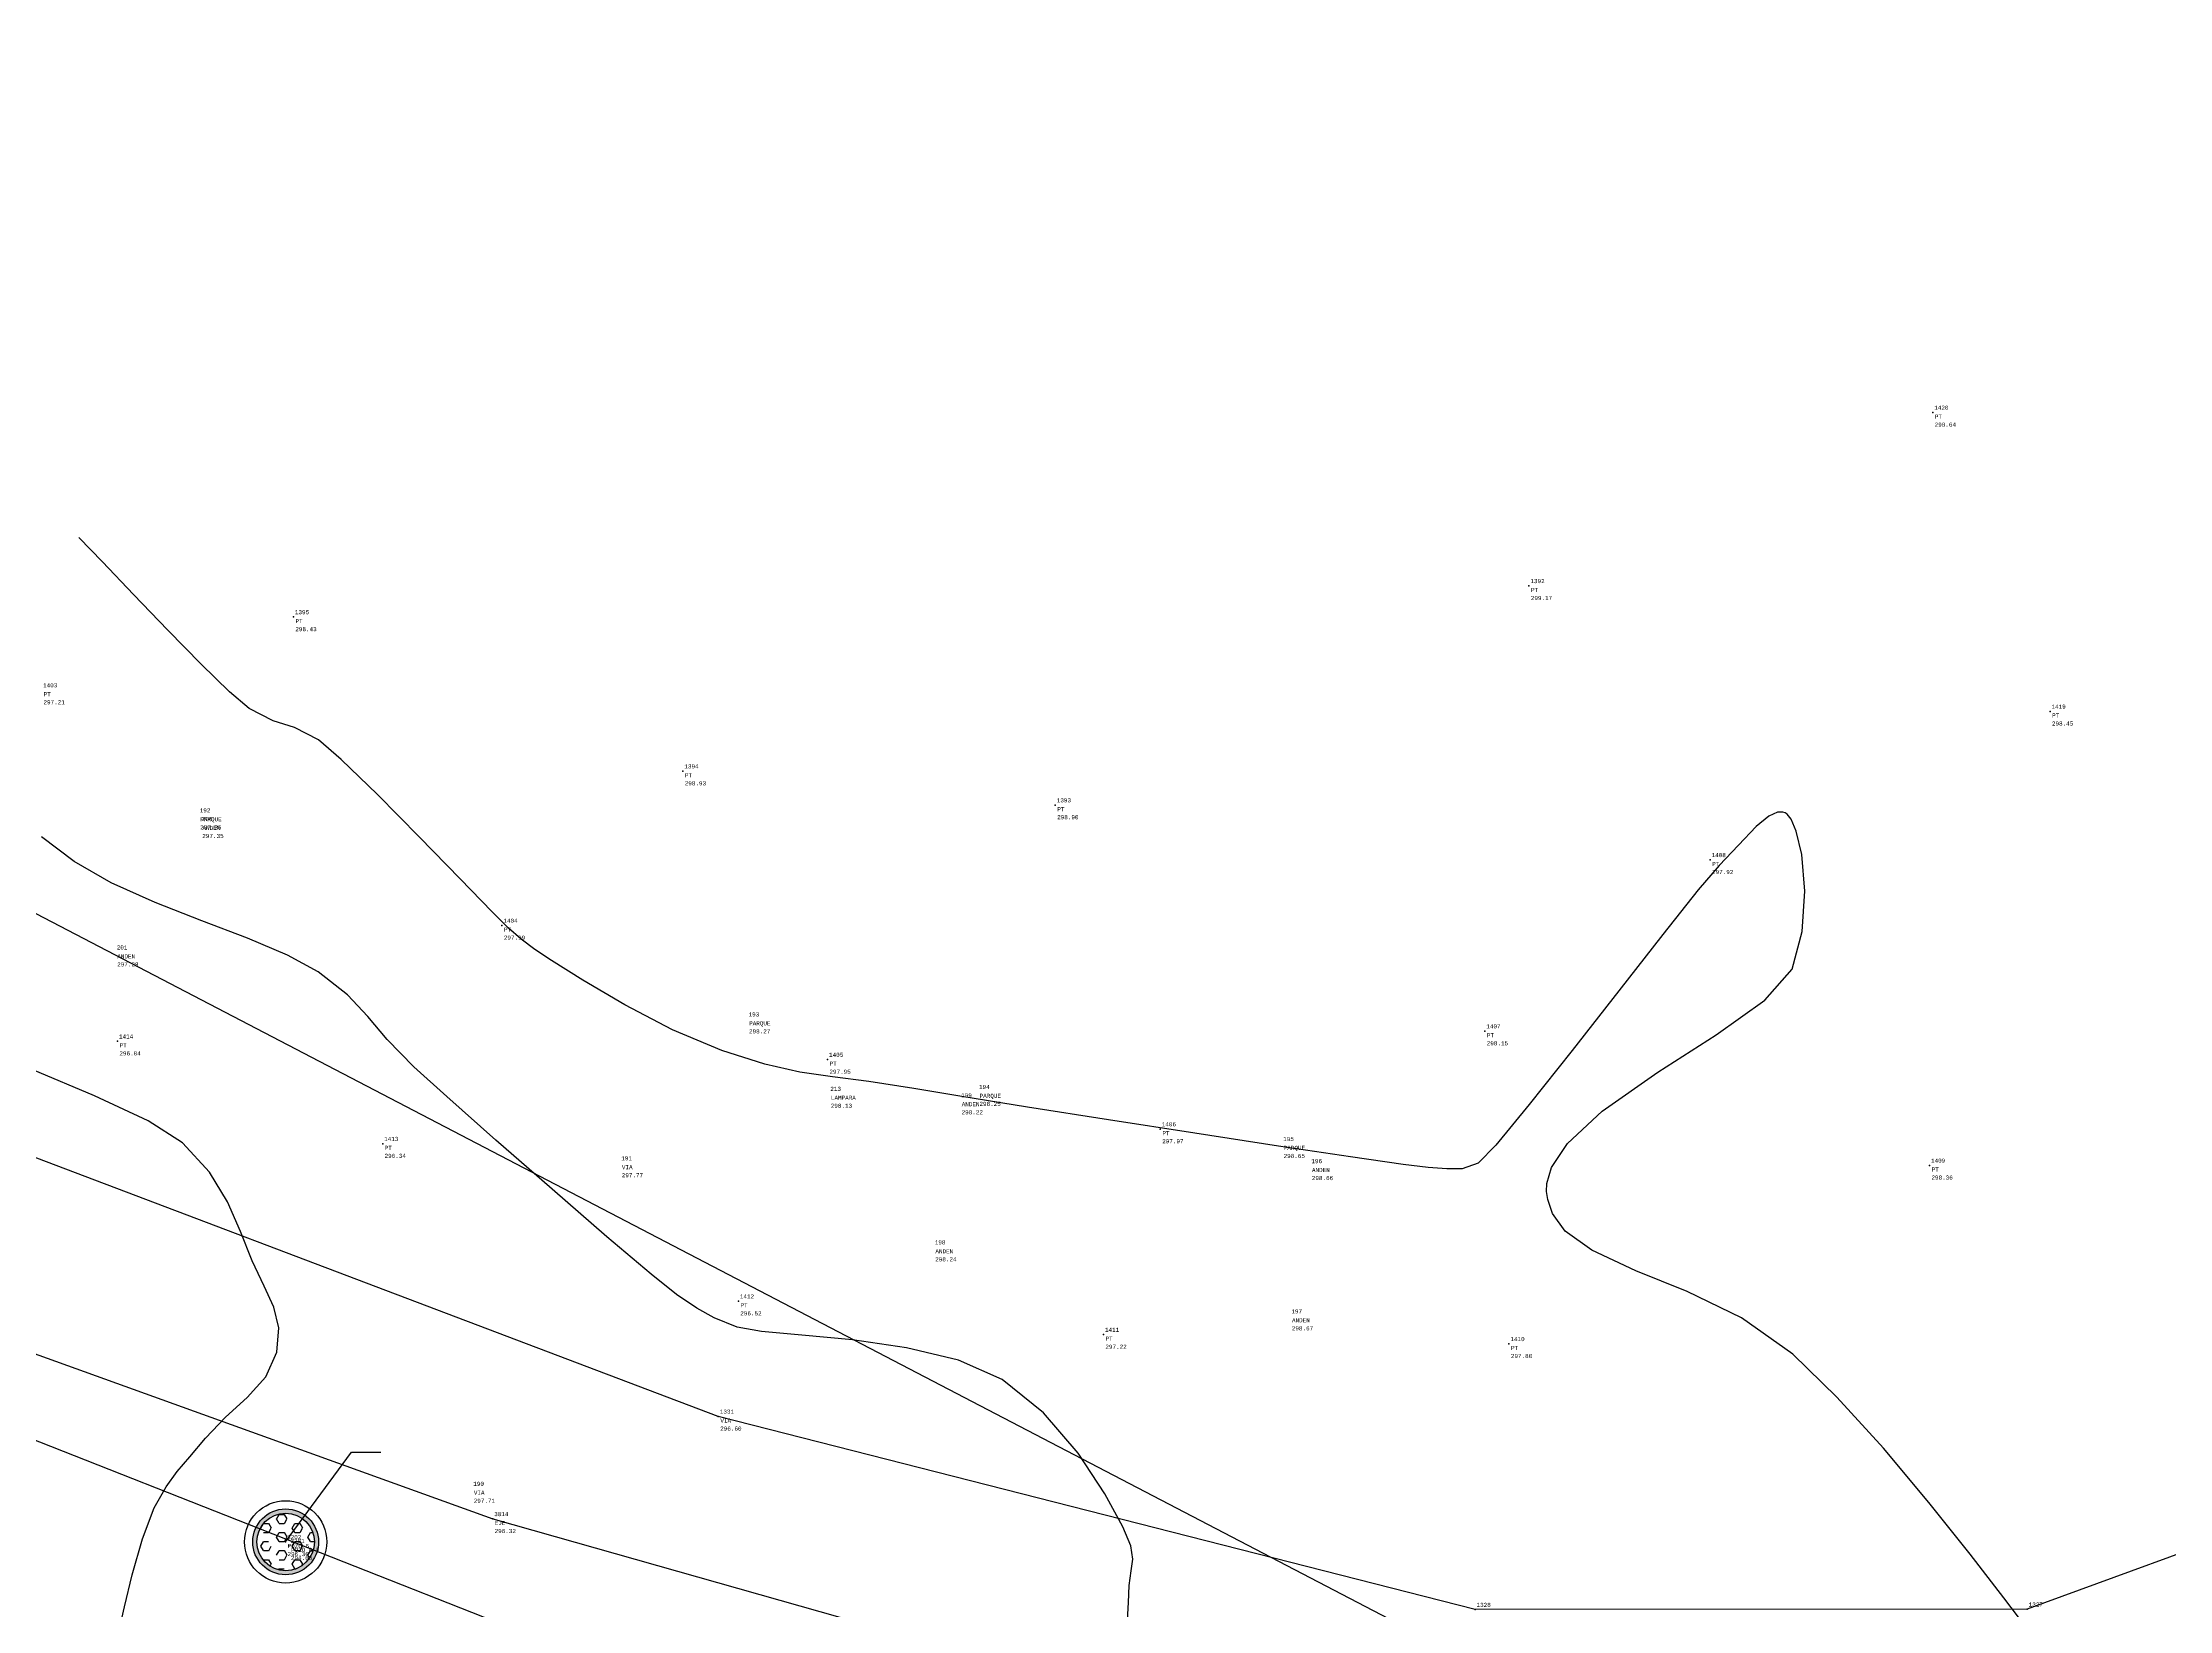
# Model space of a CAD drawing. Header units: metres. Extents: x 5050628 to 5051715, y 2427226 to 2427693.
# Drawn here: x 5051187.64 to 5051213.5, y 2427327.61 to 2427346.67 of the extents above; entities that cross this region are included whole.
import ezdxf
from ezdxf.enums import TextEntityAlignment as Align

# ---------------------------------------------------------------- set-up
doc = ezdxf.new("R2010")
doc.units = ezdxf.units.M
for name, color, linetype in [('1. Eje Vía', 7, 'Continuous'), ('C-TOPO-MINR-N', 11, 'Continuous'), ('CVL_PUNTO', 2, 'Continuous'), ('CVL_PUNTO_COR', 2, 'Continuous'), ('CVL_PUNTO_NUM', 2, 'Continuous'), ('POZO', 251, 'Continuous'), ('Red Baja Tension', 30, 'Continuous'), ('Texto', 7, 'Continuous'), ('Vía', 40, 'Continuous')]:
    doc.layers.add(name, color=color, linetype=linetype)
doc.styles.add('MONOTXT4', font='monotxt4.shx')

# ---------------------------------------------------------------- blocks, each defined once
blk = doc.blocks.new('POZO')
h = blk.add_hatch(color=251)
h.dxf.hatch_style = 1
h.paths.add_polyline_path([(0.4, 0, 1), (-0.4, 0, 1)])
h.paths.add_polyline_path([(-0.35, 0, -1), (0.35, 0, -1)], flags=16)
h = blk.add_hatch()
h.set_pattern_fill('HEX', color=252, scale=0.02)
h.set_pattern_definition([(0, (-1173315.06659, -1368270.07615), (0, 0.109985226308), [0.0635, -0.127]), (120, (-1173315.06659, -1368270.07615), (-0.095250000024, -0.054992613154), [0.0635, -0.127]), (60, (-1173315.00309, -1368270.07615), (-0.095250000024, 0.054992613154), [0.0635, -0.127])])
h.paths.add_polyline_path([(-0.35, 0, 1), (0.35, 0, 1)])
at = {"color": 252}
for radius in [0.5, 0.4, 0.35]:
    blk.add_circle((0, 0), radius, dxfattribs=at)

msp = doc.modelspace()

# ---------------------------------------------------------------- linework, layer by layer
at = {"layer": '1. Eje Vía', "elevation": 280.286, "flags": 128}
msp.add_lwpolyline([(5051150.408, 2427351.49), (5051156.419, 2427347.745), (5051162.94, 2427344.117), (5051168.499, 2427340.57), (5051174.934, 2427336.582), (5051180.79, 2427333.669), (5051186.752, 2427331.015), (5051193.116, 2427328.719), (5051199.337, 2427326.957), (5051205.345, 2427326.088), (5051211.607, 2427326.197), (5051217.738, 2427327.375), (5051223.659, 2427328.946), (5051229.273, 2427330.943), (5051235.148, 2427333.311), (5051239.975, 2427335.681), (5051248.21, 2427339.517), (5051254.922, 2427342.961), (5051261.415, 2427347.039), (5051266.53, 2427352.767), (5051269.764, 2427359.455), (5051272.559, 2427367.427), (5051273.15, 2427374.881), (5051270.525, 2427382.7)], dxfattribs=at)
at = {"layer": 'C-TOPO-MINR-N', "color": 32, "linetype": 'Continuous', "lineweight": -3}
for points in [[(5051211.768, 2427327.39, 298.966), (5051211.491, 2427327.759, 298.966), (5051211.081, 2427328.291, 298.966), (5051210.578, 2427328.919, 298.966), (5051210.024, 2427329.577, 298.966), (5051209.459, 2427330.2, 298.966), (5051208.924, 2427330.721, 298.966), (5051208.298, 2427331.163, 298.966), (5051207.64, 2427331.482, 298.966), (5051207.013, 2427331.736, 298.966), (5051206.478, 2427331.985, 298.966), (5051206.157, 2427332.219, 298.966), (5051206.001, 2427332.434, 298.966), (5051205.943, 2427332.604, 298.966), (5051205.93, 2427332.698, 298.966), (5051205.932, 2427332.795, 298.966), (5051205.988, 2427332.991, 298.966), (5051206.184, 2427333.285, 298.966), (5051206.605, 2427333.675, 298.966), (5051207.284, 2427334.151, 298.966), (5051207.993, 2427334.604, 298.966), (5051208.585, 2427335.025, 298.966), (5051208.914, 2427335.403, 298.966), (5051209.037, 2427335.862, 298.966), (5051209.069, 2427336.35, 298.966), (5051209.031, 2427336.798, 298.966), (5051208.965, 2427337.082, 298.966), (5051208.902, 2427337.229, 298.966), (5051208.856, 2427337.287, 298.966), (5051208.832, 2427337.303, 298.966), (5051208.802, 2427337.313, 298.966), (5051208.737, 2427337.312, 298.966), (5051208.632, 2427337.265, 298.966), (5051208.476, 2427337.136, 298.966), (5051208.261, 2427336.91, 298.966), (5051208.027, 2427336.662, 298.966), (5051207.774, 2427336.367, 298.966), (5051207.343, 2427335.825, 298.966), (5051206.807, 2427335.14, 298.966), (5051206.241, 2427334.416, 298.966), (5051205.718, 2427333.756, 298.966), (5051205.312, 2427333.264, 298.966), (5051205.097, 2427333.043, 298.966), (5051204.902, 2427332.976, 298.966), (5051204.718, 2427332.975, 298.966), (5051204.49, 2427332.992, 298.966), (5051204.187, 2427333.028, 298.966), (5051203.546, 2427333.12, 298.966), (5051202.668, 2427333.251, 298.966), (5051201.654, 2427333.407, 298.966), (5051200.603, 2427333.571, 298.966), (5051199.617, 2427333.727, 298.966), (5051198.795, 2427333.859, 298.966), (5051198.238, 2427333.953, 298.966), (5051197.69, 2427334.037, 298.966), (5051197.249, 2427334.092, 298.966), (5051196.849, 2427334.151, 298.966), (5051196.423, 2427334.247, 298.966), (5051195.902, 2427334.413, 298.966), (5051195.302, 2427334.667, 298.966), (5051194.721, 2427334.969, 298.966), (5051194.212, 2427335.268, 298.966), (5051193.83, 2427335.51, 298.966), (5051193.629, 2427335.643, 298.966), (5051193.461, 2427335.766, 298.966), (5051193.304, 2427335.906, 298.966), (5051193.108, 2427336.102, 298.966), (5051192.719, 2427336.502, 298.966), (5051192.224, 2427337.009, 298.966), (5051191.714, 2427337.525, 298.966), (5051191.275, 2427337.952, 298.966), (5051190.998, 2427338.192, 298.966), (5051190.705, 2427338.342, 298.966), (5051190.446, 2427338.423, 298.966), (5051190.153, 2427338.574, 298.966), (5051189.916, 2427338.776, 298.966), (5051189.571, 2427339.113, 298.966), (5051189.165, 2427339.527, 298.966), (5051188.749, 2427339.96, 298.966), (5051188.372, 2427340.355, 298.966), (5051188.082, 2427340.653, 298.966)], [(5051200.832, 2427327.42, 297.966), (5051200.846, 2427327.704, 297.966), (5051200.855, 2427327.909, 297.966), (5051200.88, 2427328.086, 297.966), (5051200.9, 2427328.228, 297.966), (5051200.876, 2427328.391, 297.966), (5051200.776, 2427328.622, 297.966), (5051200.559, 2427329.025, 297.966), (5051200.234, 2427329.516, 297.966), (5051199.814, 2427330.008, 297.966), (5051199.31, 2427330.415, 297.966), (5051198.781, 2427330.647, 297.966), (5051198.149, 2427330.8, 297.966), (5051197.489, 2427330.895, 297.966), (5051196.875, 2427330.954, 297.966), (5051196.383, 2427330.999, 297.966), (5051196.087, 2427331.05, 297.966), (5051195.809, 2427331.162, 297.966), (5051195.598, 2427331.28, 297.966), (5051195.349, 2427331.449, 297.966), (5051195.044, 2427331.693, 297.966), (5051194.505, 2427332.15, 297.966), (5051193.839, 2427332.726, 297.966), (5051193.155, 2427333.325, 297.966), (5051192.558, 2427333.854, 297.966), (5051192.158, 2427334.216, 297.966), (5051191.833, 2427334.548, 297.966), (5051191.596, 2427334.827, 297.966), (5051191.349, 2427335.089, 297.966), (5051190.993, 2427335.371, 297.966), (5051190.622, 2427335.574, 297.966), (5051190.134, 2427335.779, 297.966), (5051189.58, 2427335.991, 297.966), (5051189.01, 2427336.214, 297.966), (5051188.475, 2427336.452, 297.966), (5051188.025, 2427336.711, 297.966), (5051187.629, 2427337.011, 297.966)], [(5051188.587, 2427327.42, 296.966), (5051188.641, 2427327.649, 296.966), (5051188.733, 2427328.039, 296.966), (5051188.856, 2427328.477, 296.966), (5051189.001, 2427328.854, 296.966), (5051189.144, 2427329.109, 296.966), (5051189.281, 2427329.294, 296.966), (5051189.435, 2427329.472, 296.966), (5051189.625, 2427329.701, 296.966), (5051189.869, 2427329.957, 296.966), (5051190.131, 2427330.195, 296.966), (5051190.357, 2427330.447, 296.966), (5051190.493, 2427330.746, 296.966), (5051190.515, 2427331.041, 296.966), (5051190.453, 2427331.293, 296.966), (5051190.336, 2427331.549, 296.966), (5051190.192, 2427331.857, 296.966), (5051190.051, 2427332.212, 296.966), (5051189.892, 2427332.573, 296.966), (5051189.671, 2427332.934, 296.966), (5051189.345, 2427333.291, 296.966), (5051188.925, 2427333.558, 296.966), (5051188.276, 2427333.864, 296.966), (5051187.523, 2427334.178, 296.966)]]:
    msp.add_polyline3d(points, dxfattribs=at)
at = {"layer": 'CVL_PUNTO', "color": 4}
for p in [(5051210.625, 2427342.172, 299.109), (5051210.625, 2427342.172, 299.109), (5051205.715, 2427340.064, 299.638), (5051205.715, 2427340.064, 299.638), (5051190.693, 2427339.686, 298.898), (5051190.693, 2427339.686, 298.898), (5051212.051, 2427338.538, 298.918), (5051212.051, 2427338.538, 298.918), (5051195.428, 2427337.811, 299.4), (5051195.428, 2427337.811, 299.4), (5051199.956, 2427337.399, 299.371), (5051199.956, 2427337.399, 299.371), (5051207.918, 2427336.732, 298.387), (5051207.918, 2427336.732, 298.387), (5051193.228, 2427335.934, 298.46), (5051193.228, 2427335.934, 298.46), (5051188.554, 2427334.527, 296.504), (5051188.554, 2427334.527, 296.504), (5051205.179, 2427334.65, 298.617), (5051205.179, 2427334.65, 298.617), (5051197.187, 2427334.304, 298.42), (5051197.187, 2427334.304, 298.42), (5051201.233, 2427333.459, 298.44), (5051201.233, 2427333.459, 298.44), (5051191.778, 2427333.281, 296.811), (5051191.778, 2427333.281, 296.811), (5051210.586, 2427333.017, 298.825), (5051210.586, 2427333.017, 298.825), (5051196.103, 2427331.366, 296.984), (5051196.103, 2427331.366, 296.984), (5051200.542, 2427330.96, 297.688), (5051200.542, 2427330.96, 297.688), (5051205.472, 2427330.847, 298.267), (5051205.472, 2427330.847, 298.267), (5051195.859, 2427329.965, 297.066), (5051195.859, 2427329.965, 297.066), (5051193.116, 2427328.719, 296.788), (5051193.116, 2427328.719, 296.788), (5051190.598, 2427328.439, 296.763), (5051190.598, 2427328.439, 296.763), (5051190.639, 2427328.392, 295.149), (5051190.639, 2427328.392, 295.149), (5051205.06, 2427327.615, 297.912), (5051205.06, 2427327.615, 297.912), (5051211.773, 2427327.62, 298.518), (5051211.773, 2427327.62, 298.518)]:
    msp.add_point(p, dxfattribs=at)
at = {"layer": 'Red Baja Tension', "elevation": 299.394, "flags": 128}
msp.add_lwpolyline([(5051102.956, 2427380.625), (5051129.109, 2427368.104), (5051155.238, 2427352.931), (5051218.644, 2427319.881), (5051246.034, 2427332.453)], dxfattribs=at)
at = {"layer": 'Texto', "linetype": 'ByBlock', "lineweight": -2}
msp.add_line((5051191.397, 2427329.528, 296.763), (5051191.757, 2427329.528, 296.763), dxfattribs=at)
at = {"layer": 'Texto', "linetype": 'ByBlock', "lineweight": -2, "elevation": 296.763}
msp.add_lwpolyline([(5051190.598, 2427328.439), (5051191.397, 2427329.528)], dxfattribs=at)
at = {"layer": 'Vía'}
for points in [[(5051153.307, 2427348.436, 293.911), (5051160.669, 2427344.014, 294.268), (5051165.468, 2427341.089, 294.73), (5051173.648, 2427335.883, 295.371), (5051182.905, 2427331.507, 296.031), (5051194.853, 2427326.797, 296.997), (5051204.69, 2427324.57, 297.925), (5051212.397, 2427324.17, 298.554), (5051221.929, 2427326.337, 299.169), (5051229.406, 2427328.407, 299.596), (5051231.967, 2427329.526, 299.74), (5051240.945, 2427333.813, 300.343), (5051249.301, 2427338.083, 300.976), (5051258.468, 2427342.155, 301.544), (5051265.79, 2427347.567, 301.994), (5051269.973, 2427355.805, 302.504), (5051273.952, 2427362.912, 303.184), (5051274.767, 2427373.149, 303.854), (5051274.2, 2427378.187, 304.293), (5051274.279, 2427379.999, 304.413)], [(5051270.288, 2427378.499, 304.308), (5051270.619, 2427376.967, 304.094), (5051271.402, 2427373.219, 303.752), (5051269.827, 2427364.94, 303.132), (5051266.922, 2427357.62, 302.548), (5051263.041, 2427351.311, 302.166), (5051255.635, 2427346.438, 301.756), (5051247.494, 2427342.25, 301.219), (5051238.577, 2427337.593, 300.607), (5051230.566, 2427334.005, 299.761), (5051227.436, 2427333.544, 299.557), (5051220.759, 2427330.902, 299.121), (5051211.773, 2427327.62, 298.518), (5051205.06, 2427327.615, 297.912), (5051195.859, 2427329.965, 297.066), (5051184.501, 2427334.268, 295.988), (5051175.42, 2427338.686, 295.284), (5051167.328, 2427343.989, 294.802), (5051162.671, 2427346.669, 294.521), (5051154.726, 2427351.039, 294.059)]]:
    msp.add_polyline3d(points, dxfattribs=at)

# ---------------------------------------------------------------- block references
at = {"layer": 'POZO'}
msp.add_blockref('POZO', (5051190.598, 2427328.439, 296.763), dxfattribs=at)

# ---------------------------------------------------------------- texts
at = {"layer": 'CVL_PUNTO_COR', "color": 4, "style": 'MONOTXT4'}
for s, p in [('298.64', (5051210.648, 2427342.049, 299.109)), ('299.17', (5051205.738, 2427339.941, 299.638)), ('298.43', (5051190.716, 2427339.563, 298.898)), ('297.21', (5051187.654, 2427338.674, 297.679)), ('298.45', (5051212.074, 2427338.415, 298.918)), ('298.93', (5051195.451, 2427337.688, 299.4)), ('298.90', (5051199.979, 2427337.276, 299.371)), ('297.92', (5051207.941, 2427336.609, 298.387)), ('297.99', (5051193.251, 2427335.811, 298.46)), ('298.15', (5051205.202, 2427334.527, 298.617)), ('296.04', (5051188.577, 2427334.404, 296.504)), ('297.95', (5051197.21, 2427334.181, 298.42)), ('296.34', (5051191.801, 2427333.158, 296.811)), ('297.97', (5051201.256, 2427333.336, 298.44)), ('298.36', (5051210.609, 2427332.894, 298.825)), ('296.52', (5051196.126, 2427331.243, 296.984)), ('297.22', (5051200.565, 2427330.837, 297.688)), ('297.80', (5051205.495, 2427330.724, 298.267)), ('296.60', (5051195.882, 2427329.842, 297.066)), ('296.32', (5051193.139, 2427328.596, 296.788)), ('296.30', (5051190.621, 2427328.316, 296.763)), ('294.68', (5051190.662, 2427328.269, 295.149))]:
    msp.add_text(s, height=0.05, dxfattribs=at).set_placement(p, align=Align.TOP_LEFT)
at = {"layer": 'CVL_PUNTO_COR', "color": 0, "style": 'MONOTXT4'}
for s, p in [('297.35', (5051189.559, 2427337.153, 297.818)), ('297.35', (5051189.585, 2427337.048, 297.821)), ('297.28', (5051188.55, 2427335.486, 297.747)), ('298.27', (5051196.232, 2427334.672, 298.738)), ('298.13', (5051197.226, 2427333.767, 298.598)), ('298.22', (5051198.817, 2427333.688, 298.69)), ('298.25', (5051199.034, 2427333.79, 298.719)), ('298.65', (5051202.732, 2427333.157, 299.121)), ('297.77', (5051194.685, 2427332.923, 298.233)), ('298.66', (5051203.075, 2427332.888, 299.128)), ('298.24', (5051198.496, 2427331.9, 298.71)), ('298.67', (5051202.832, 2427331.061, 299.132)), ('297.71', (5051192.885, 2427328.964, 298.18))]:
    msp.add_text(s, height=0.05, dxfattribs=at).set_placement(p, align=Align.TOP_LEFT)
at = {"layer": 'CVL_PUNTO_NUM', "color": 4, "style": 'MONOTXT4'}
for s, p in [('1420', (5051210.643, 2427342.19, 299.109)), ('1392', (5051205.733, 2427340.082, 299.638)), ('1395', (5051190.711, 2427339.704, 298.898)), ('1403', (5051187.649, 2427338.815, 297.679)), ('1419', (5051212.069, 2427338.556, 298.918)), ('1394', (5051195.446, 2427337.829, 299.4)), ('1393', (5051199.974, 2427337.417, 299.371)), ('1408', (5051207.936, 2427336.75, 298.387)), ('1404', (5051193.246, 2427335.952, 298.46)), ('1407', (5051205.197, 2427334.668, 298.617)), ('1414', (5051188.572, 2427334.545, 296.504)), ('1405', (5051197.205, 2427334.322, 298.42)), ('1406', (5051201.251, 2427333.477, 298.44)), ('1413', (5051191.796, 2427333.299, 296.811)), ('1409', (5051210.604, 2427333.035, 298.825)), ('1412', (5051196.121, 2427331.384, 296.984)), ('1411', (5051200.56, 2427330.978, 297.688)), ('1410', (5051205.49, 2427330.865, 298.267)), ('1331', (5051195.877, 2427329.983, 297.066)), ('3814', (5051193.134, 2427328.737, 296.788)), ('3202', (5051190.616, 2427328.457, 296.763)), ('3201', (5051190.657, 2427328.41, 295.149)), ('1328', (5051205.078, 2427327.633, 297.912)), ('1327', (5051211.791, 2427327.638, 298.518))]:
    msp.add_text(s, height=0.05, dxfattribs=at).set_placement(p, align=Align.BOTTOM_LEFT)
for s, p in [('PT', (5051210.65, 2427342.147, 299.109)), ('PT', (5051205.74, 2427340.039, 299.638)), ('PT', (5051190.718, 2427339.661, 298.898)), ('PT', (5051187.656, 2427338.772, 297.679)), ('PT', (5051212.076, 2427338.513, 298.918)), ('PT', (5051195.453, 2427337.786, 299.4)), ('PT', (5051199.981, 2427337.374, 299.371)), ('PT', (5051207.943, 2427336.707, 298.387)), ('PT', (5051193.253, 2427335.909, 298.46)), ('PT', (5051188.579, 2427334.502, 296.504)), ('PT', (5051205.204, 2427334.625, 298.617)), ('PT', (5051197.212, 2427334.279, 298.42)), ('PT', (5051201.258, 2427333.434, 298.44)), ('PT', (5051191.803, 2427333.256, 296.811)), ('PT', (5051210.611, 2427332.992, 298.825)), ('PT', (5051196.128, 2427331.341, 296.984)), ('PT', (5051200.567, 2427330.935, 297.688)), ('PT', (5051205.497, 2427330.822, 298.267)), ('VIA', (5051195.884, 2427329.94, 297.066)), ('EJE', (5051193.141, 2427328.694, 296.788)), ('POZO 6', (5051190.623, 2427328.414, 296.763)), ('POZO 6 F', (5051190.664, 2427328.367, 295.149))]:
    msp.add_text(s, height=0.05, dxfattribs=at).set_placement(p, align=Align.TOP_LEFT)
at = {"layer": 'CVL_PUNTO_NUM', "color": 0, "style": 'MONOTXT4'}
for s, p in [('192', (5051189.554, 2427337.294, 297.818)), ('200', (5051189.58, 2427337.189, 297.821)), ('201', (5051188.545, 2427335.627, 297.747)), ('193', (5051196.227, 2427334.813, 298.738)), ('213', (5051197.221, 2427333.908, 298.598)), ('194', (5051199.029, 2427333.931, 298.719)), ('199', (5051198.812, 2427333.829, 298.69)), ('191', (5051194.68, 2427333.064, 298.233)), ('195', (5051202.727, 2427333.298, 299.121)), ('196', (5051203.07, 2427333.029, 299.128)), ('198', (5051198.491, 2427332.041, 298.71)), ('197', (5051202.827, 2427331.202, 299.132)), ('190', (5051192.88, 2427329.105, 298.18))]:
    msp.add_text(s, height=0.05, dxfattribs=at).set_placement(p, align=Align.BOTTOM_LEFT)
for s, p in [('PARQUE', (5051189.561, 2427337.251, 297.818)), ('ANDEN', (5051189.587, 2427337.146, 297.821)), ('ANDEN', (5051188.552, 2427335.584, 297.747)), ('PARQUE', (5051196.234, 2427334.77, 298.738)), ('LAMPARA', (5051197.228, 2427333.865, 298.598)), ('ANDEN', (5051198.819, 2427333.786, 298.69)), ('PARQUE', (5051199.036, 2427333.888, 298.719)), ('PARQUE', (5051202.734, 2427333.255, 299.121)), ('VIA', (5051194.687, 2427333.021, 298.233)), ('ANDEN', (5051203.077, 2427332.986, 299.128)), ('ANDEN', (5051198.498, 2427331.998, 298.71)), ('ANDEN', (5051202.834, 2427331.159, 299.132)), ('VIA', (5051192.887, 2427329.062, 298.18))]:
    msp.add_text(s, height=0.05, dxfattribs=at).set_placement(p, align=Align.TOP_LEFT)

doc.saveas('drawing.dxf')
